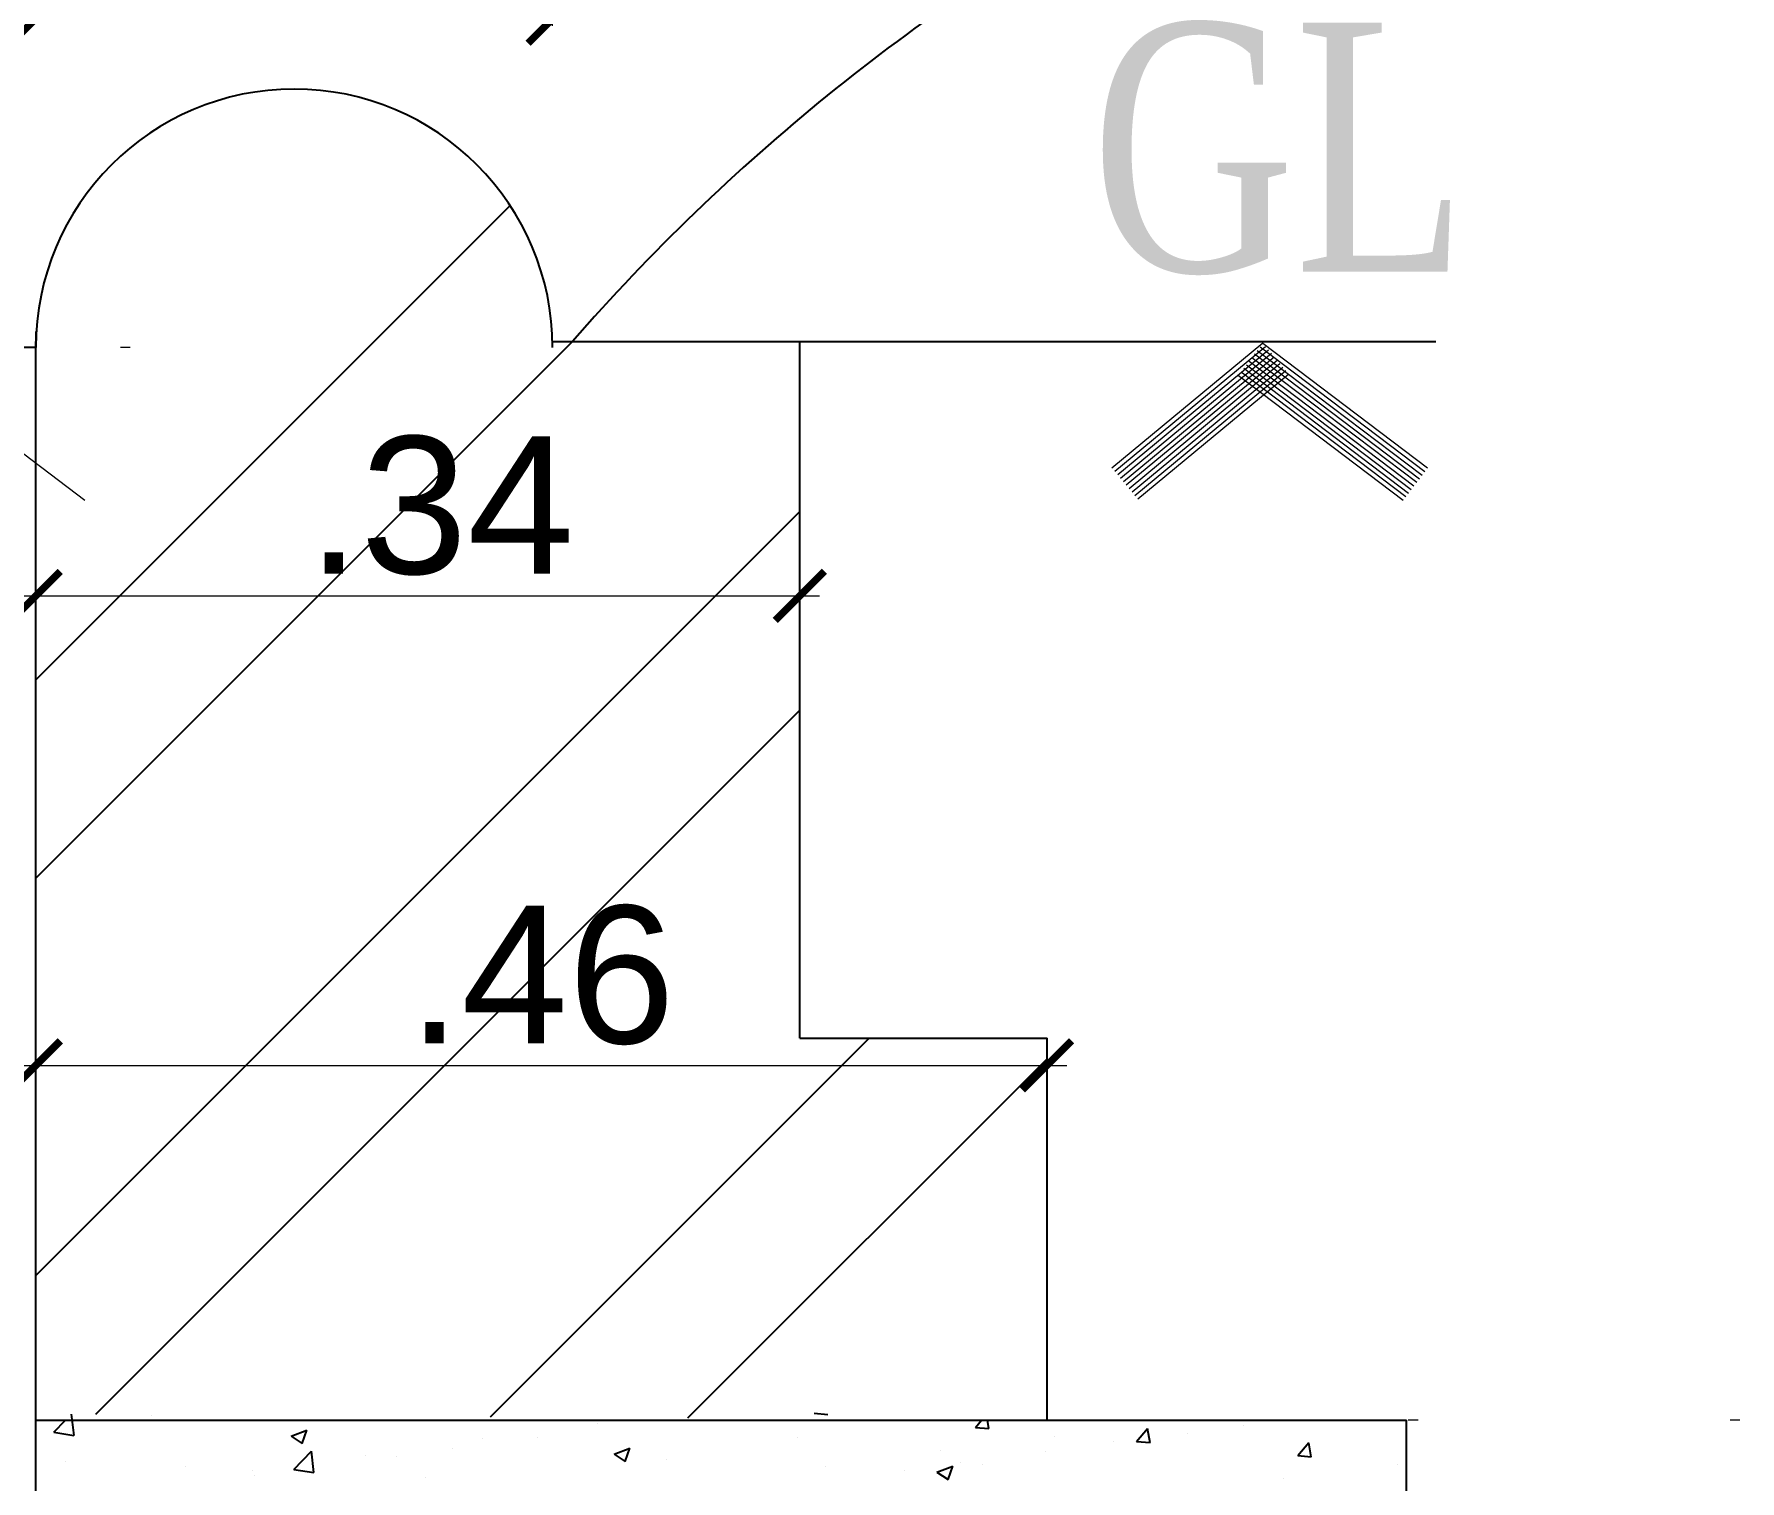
# Model space of a CAD drawing. Header units: metres. Extents: x -1744 to -758, y -4183 to -3914.
# Drawn here: x -1461.98 to -1444.62, y -3977.98 to -3963.25 of the extents above; entities that cross this region are included whole.
import ezdxf

# ---------------------------------------------------------------- set-up
doc = ezdxf.new("R2010")
doc.units = ezdxf.units.M
doc.header["$PDMODE"] = 3
doc.linetypes.add('DOT', pattern=[6.35, 0, -6.35])
doc.layers.add('DIM', color=41, linetype='Continuous', lineweight=13)
for name, color, linetype in [('TEXT', 7, 'Continuous'), ('WALL', 7, 'Continuous'), ('WIN', 4, 'Continuous')]:
    doc.layers.add(name, color=color, linetype=linetype)
doc.styles.add('ROMANS', font='times.ttf')
doc.styles.get("Standard").update_dxf_attribs({"font": 'arial.ttf'})
doc.styles.add('STYLE1', font='arial.ttf')
doc.dimstyles.new('Site', dxfattribs={"dimtxt": 2, "dimasz": 6, "dimexe": 0.18, "dimexo": 0.0625, "dimgap": 2, "dimtad": 0, "dimdec": 1, "dimzin": 0, "dimdsep": 46, "dimtxsty": 'STYLE1', "dimblk": 'ARCHTICK', "dimcen": 0.09, "dimse1": 1, "dimse2": 1, "dimsd1": 1, "dimsd2": 1, "dimclrd": 70, "dimclrt": 141, "dimadec": 0, "dimazin": 0, "dimtm": 1e-09, "dimtfac": 1, "dimtdec": 1, "dimtix": 1, "dimtofl": 0, "dimtmove": 0, "dimatfit": 3, "dimldrblk": 'ARCHTICK', "dimfxl": 0, "dimtolj": 1, "dimtzin": 0, "dimarcsym": 0})

# ---------------------------------------------------------------- blocks, each defined once
blk = doc.blocks.new('_ArchTick')
at = {"color": 0, "linetype": 'ByBlock', "const_width": 0.15}
blk.add_lwpolyline([(-0.5, -0.5), (0.5, 0.5)], dxfattribs=at)
blk = doc.blocks.new('*D41')
at = {"layer": 'DEFPOINTS', "color": 0, "ltscale": 0.25}
for p in [(-505.7201, -5492.3268), (-508.0632, -5493.6421), (-506.5541, -5493.6421)]:
    blk.add_point(p, dxfattribs=at)
at = {"layer": 'DIM', "ltscale": 0.25}
blk.add_line((-508.0632, -5492.2268), (-508.0632, -5493.7421), dxfattribs=at)
at = {"layer": 'DIM', "linetype": 'DOT', "ltscale": 0.25}
for p, q in [((-505.7201, -5492.3268), (-508.1632, -5492.3268)), ((-506.5541, -5493.6421), (-508.1632, -5493.6421))]:
    blk.add_line(p, q, dxfattribs=at)
at = {"layer": 'DIM', "ltscale": 0.25, "xscale": 0.25, "yscale": 0.25, "zscale": 0.25}
for p, rotation in [((-508.0632, -5492.3268), 90), ((-508.0632, -5493.6421), 270)]:
    blk.add_blockref('_ArchTick', p, dxfattribs=dict(at, rotation=rotation))
at = {"layer": 'DIM', "color": 7, "ltscale": 0.25, "insert": (-508.5206, -5492.9844), "char_height": 0.7, "attachment_point": 5, "rotation": 90}
blk.add_mtext('\\A1;.075', dxfattribs=at)
blk = doc.blocks.new('*D42')
at = {"layer": 'DEFPOINTS', "color": 0, "ltscale": 0.25}
for p in [(-504.4048, -5491.9684), (-507.0354, -5493.6108), (-504.4048, -5493.6421)]:
    blk.add_point(p, dxfattribs=at)
at = {"layer": 'DIM', "linetype": 'DOT', "ltscale": 0.25}
for p, q in [((-507.0354, -5493.6108), (-507.0354, -5491.8684)), ((-504.4048, -5493.6421), (-504.4048, -5491.8684))]:
    blk.add_line(p, q, dxfattribs=at)
at = {"layer": 'DIM', "ltscale": 0.25}
blk.add_line((-507.1354, -5491.9684), (-504.3048, -5491.9684), dxfattribs=at)
at = {"layer": 'DIM', "ltscale": 0.25, "xscale": 0.25, "yscale": 0.25, "zscale": 0.25, "rotation": 180}
blk.add_blockref('_ArchTick', (-507.0354, -5491.9684), dxfattribs=at)
at = {"layer": 'DIM', "ltscale": 0.25, "xscale": 0.25, "yscale": 0.25, "zscale": 0.25}
blk.add_blockref('_ArchTick', (-504.4048, -5491.9684), dxfattribs=at)
at = {"layer": 'DIM', "color": 7, "ltscale": 0.25, "insert": (-505.8113, -5491.5107), "char_height": 0.7, "attachment_point": 5}
blk.add_mtext('\\A1;.23', dxfattribs=at)
blk = doc.blocks.new('*D43')
at = {"layer": 'DEFPOINTS', "color": 0, "ltscale": 0.25}
for p in [(-503.1467, -5494.9061), (-507.0354, -5495.6811), (-503.1467, -5495.6811)]:
    blk.add_point(p, dxfattribs=at)
at = {"layer": 'DIM', "linetype": 'DOT', "ltscale": 0.25}
for p, q in [((-507.0354, -5495.6811), (-507.0354, -5494.8061)), ((-503.1467, -5495.6811), (-503.1467, -5494.8061))]:
    blk.add_line(p, q, dxfattribs=at)
at = {"layer": 'DIM', "ltscale": 0.25}
blk.add_line((-507.1354, -5494.9061), (-503.0467, -5494.9061), dxfattribs=at)
at = {"layer": 'DIM', "ltscale": 0.25, "xscale": 0.25, "yscale": 0.25, "zscale": 0.25, "rotation": 180}
blk.add_blockref('_ArchTick', (-507.0354, -5494.9061), dxfattribs=at)
at = {"layer": 'DIM', "ltscale": 0.25, "xscale": 0.25, "yscale": 0.25, "zscale": 0.25}
blk.add_blockref('_ArchTick', (-503.1467, -5494.9061), dxfattribs=at)
at = {"layer": 'DIM', "color": 7, "ltscale": 0.25, "insert": (-504.9748, -5494.4485), "char_height": 0.7, "attachment_point": 5}
blk.add_mtext('\\A1;.34', dxfattribs=at)
blk = doc.blocks.new('*D45')
at = {"layer": 'DEFPOINTS', "color": 0, "ltscale": 0.25}
for p in [(-501.8885, -5497.2952), (-507.0354, -5498.8534), (-501.8885, -5498.935)]:
    blk.add_point(p, dxfattribs=at)
at = {"layer": 'DIM', "linetype": 'DOT', "ltscale": 0.25}
for p, q in [((-507.0354, -5498.8534), (-507.0354, -5497.1952)), ((-501.8885, -5498.935), (-501.8885, -5497.1952))]:
    blk.add_line(p, q, dxfattribs=at)
at = {"layer": 'DIM', "ltscale": 0.25}
blk.add_line((-507.1354, -5497.2952), (-501.7885, -5497.2952), dxfattribs=at)
at = {"layer": 'DIM', "ltscale": 0.25, "xscale": 0.25, "yscale": 0.25, "zscale": 0.25, "rotation": 180}
blk.add_blockref('_ArchTick', (-507.0354, -5497.2952), dxfattribs=at)
at = {"layer": 'DIM', "ltscale": 0.25, "xscale": 0.25, "yscale": 0.25, "zscale": 0.25}
blk.add_blockref('_ArchTick', (-501.8885, -5497.2952), dxfattribs=at)
at = {"layer": 'DIM', "color": 7, "ltscale": 0.25, "insert": (-504.4618, -5496.8378), "char_height": 0.7, "attachment_point": 5}
blk.add_mtext('\\A1;.46', dxfattribs=at)
blk = doc.blocks.new('*D38')
at = {"layer": 'DEFPOINTS', "color": 0, "ltscale": 0.25}
for p in [(-498.3622, -5499.1008), (-508.0418, -5500.8164), (-498.3622, -5500.8164)]:
    blk.add_point(p, dxfattribs=at)
at = {"layer": 'DIM', "ltscale": 0.25}
blk.add_line((-508.0418, -5499.0008), (-508.0418, -5500.9164), dxfattribs=at)
at = {"layer": 'DIM', "linetype": 'DOT', "ltscale": 0.25}
for p, q in [((-498.3622, -5499.1008), (-508.1418, -5499.1008)), ((-498.3622, -5500.8164), (-508.1418, -5500.8164))]:
    blk.add_line(p, q, dxfattribs=at)
at = {"layer": 'DIM', "ltscale": 0.25, "xscale": 0.25, "yscale": 0.25, "zscale": 0.25}
for p, rotation in [((-508.0418, -5499.1008), 90), ((-508.0418, -5500.8164), 270)]:
    blk.add_blockref('_ArchTick', p, dxfattribs=dict(at, rotation=rotation))
at = {"layer": 'DIM', "color": 7, "ltscale": 0.25, "insert": (-508.4992, -5499.9779), "char_height": 0.7, "attachment_point": 5, "rotation": 90}
blk.add_mtext('\\A1;.15', dxfattribs=at)
blk = doc.blocks.new('A$C354D37F2')
at = {"color": 6}
blk.add_line((4.28, 11.8203), (-0.0855, 11.8203), dxfattribs=at)
at = {"color": 3}
blk.add_line((8.1687, 11.8516), (11.4064, 11.8516), dxfattribs=at)
at = {"layer": 'DIM', "color": 3, "linetype": 'Continuous'}
for p, q in [((10.5248, 11.8424), (9.7573, 11.2072)), ((10.5394, 11.8247), (9.7719, 11.1896)), ((10.554, 11.8071), (9.7865, 11.172)), ((10.511, 11.8241), (11.3498, 11.1892)), ((10.5248, 11.8424), (11.3637, 11.2074)), ((10.5686, 11.7895), (9.8011, 11.1544)), ((10.5831, 11.7719), (9.8156, 11.1367)), ((10.5977, 11.7542), (9.8302, 11.1191)), ((10.6123, 11.7366), (9.8448, 11.1015)), ((10.442, 11.7329), (11.2808, 11.098)), ((10.4558, 11.7512), (11.2946, 11.1162)), ((10.4696, 11.7694), (11.3084, 11.1345)), ((10.4834, 11.7876), (11.3222, 11.1527)), ((10.4972, 11.8059), (11.336, 11.1709)), ((3.6913, 11.6782), (4.5301, 11.0433)), ((10.6269, 11.719), (9.8594, 11.0839)), ((10.6415, 11.7014), (9.874, 11.0662)), ((10.6561, 11.6838), (9.8886, 11.0486)), ((10.4006, 11.6782), (11.2394, 11.0433)), ((10.4144, 11.6965), (11.2532, 11.0615)), ((10.4282, 11.7147), (11.267, 11.0797))]:
    blk.add_line(p, q, dxfattribs=at)
at = {"layer": 'TEXT', "color": 8, "linetype": 'Continuous'}
for p, q in [((4.28, 10.1301), (6.6937, 12.5438)), ((4.28, 9.1192), (7.0123, 11.8516)), ((4.28, 7.0973), (8.1687, 10.9861)), ((4.5857, 6.3921), (8.1687, 9.9751)), ((6.5949, 6.3794), (8.5214, 8.3059)), ((7.5995, 6.3731), (9.4268, 8.2004))]:
    blk.add_line(p, q, dxfattribs=at)
at = {"layer": 'WALL'}
for p, q in [((4.28, 8.3059), (4.28, 11.8516)), ((6.9106, 11.8516), (8.1687, 11.8516)), ((8.1687, 8.3059), (8.1687, 11.8516)), ((4.28, 2.9304), (4.28, 8.3059)), ((8.1687, 8.3059), (9.4268, 8.3059)), ((9.4268, 6.3616), (9.4268, 8.3059)), ((4.28, 6.3616), (9.4268, 6.3616)), ((9.4268, 6.3616), (11.2568, 6.3616)), ((11.2568, 4.646), (11.2568, 6.3616))]:
    blk.add_line(p, q, dxfattribs=at)
blk.add_arc((5.5953, 11.8203), 1.3153, 0, 180, dxfattribs=at)
at = {"layer": 'WIN', "linetype": 'Continuous'}
for p, q in [((4.3728, 6.3003), (4.4317, 6.3616)), ((4.4747, 6.2842), (4.4621, 6.3929)), ((4.8701, 6.3842), (4.8701, 6.3842)), ((7.1408, 6.3474), (7.1408, 6.3474)), ((8.2423, 6.3972), (8.3107, 6.3912)), ((9.0627, 6.3254), (9.093, 6.3616)), ((9.1312, 6.3191), (9.1234, 6.3616)), ((4.3728, 6.3003), (4.4746, 6.2845)), ((5.5795, 6.2811), (5.6596, 6.3118)), ((5.5795, 6.2811), (5.6364, 6.2427)), ((5.6366, 6.2424), (5.6598, 6.3115)), ((6.5536, 6.2669), (6.5536, 6.2669)), ((6.8358, 6.2726), (6.8358, 6.2726)), ((8.1579, 6.2743), (8.1579, 6.2743)), ((9.0627, 6.3254), (9.1311, 6.3194)), ((9.4636, 6.2794), (9.4636, 6.2794)), ((9.766, 6.2521), (9.766, 6.2521)), ((9.8831, 6.2536), (9.9382, 6.3194)), ((9.8831, 6.2536), (9.9514, 6.2477)), ((9.9516, 6.2474), (9.9384, 6.3191)), ((10.1409, 6.2963), (10.1409, 6.2963)), ((10.4272, 6.334), (10.4272, 6.334)), ((5.5935, 6.111), (5.6826, 6.2038)), ((5.6954, 6.0949), (5.6828, 6.2035)), ((5.9596, 6.1811), (5.9596, 6.1811)), ((6.1163, 6.1779), (6.1163, 6.1779)), ((6.4026, 6.2156), (6.4026, 6.2156)), ((7.2232, 6.1895), (7.3033, 6.2202)), ((7.2232, 6.1895), (7.2801, 6.1511)), ((7.2803, 6.1508), (7.3035, 6.2199)), ((8.8859, 6.2061), (8.8859, 6.2061)), ((9.4186, 6.2012), (9.4186, 6.2012)), ((10.7034, 6.1819), (10.7586, 6.2476)), ((10.7034, 6.1819), (10.7718, 6.1759)), ((10.772, 6.1756), (10.7587, 6.2473)), ((4.4315, 6.1498), (4.4315, 6.1498)), ((5.0421, 6.124), (5.0421, 6.124)), ((5.3819, 6.1079), (5.3819, 6.1079)), ((5.394, 6.0828), (5.394, 6.0828)), ((5.5935, 6.111), (5.6952, 6.0952)), ((5.6526, 6.0982), (5.6526, 6.0982)), ((7.4909, 6.1598), (7.4909, 6.1598)), ((8.2987, 6.1256), (8.2987, 6.1256)), ((8.6991, 6.1064), (8.6991, 6.1064)), ((8.8669, 6.0979), (8.947, 6.1286)), ((8.8669, 6.0979), (8.9238, 6.0595)), ((8.924, 6.0592), (8.9472, 6.1283)), ((8.9854, 6.1441), (8.9854, 6.1441)), ((9.099, 6.1377), (9.099, 6.1377)), ((11.2087, 6.1381), (11.2087, 6.1381)), ((6.2632, 6.0724), (6.2632, 6.0724)), ((10.631, 6.0649), (10.631, 6.0649))]:
    blk.add_line(p, q, dxfattribs=at)
blk.add_arc((14.88, 4.9965), 10.4352, 119.13275, 138.93468, dxfattribs=at)
at = {"layer": 'TEXT', "style": 'ROMANS', "width": 0.75}
blk.add_text('GL', height=1.26596, dxfattribs=at).set_placement((9.652, 12.2072))
at = {"layer": 'DIM', "ltscale": 0.25}
for base, p1, p2, text, picture, middle in [((6.9106, 13.494), (4.28, 11.8516), (6.9106, 11.8203), '.23', '*D42', (5.5041, 13.494)), ((8.1687, 10.5562), (4.28, 9.7812), (8.1687, 9.7812), '.34', '*D43', (6.3405, 10.5562)), ((9.4268, 8.1671), (4.28, 6.609), (9.4268, 6.5274), '.46', '*D45', (6.8535, 8.1671))]:
    dim = blk.add_linear_dim(base=base, p1=p1, p2=p2, text=text, dimstyle='Site', override={"dimtxt": 0.7, "dimgap": 0.1}, dxfattribs=at)
    dim.commit()
    dim.dimension.update_dxf_attribs({"geometry": picture, "text_midpoint": middle, "dimtype": 128, "insert": (511.3154, 5505.4624)})
for base, p1, p2, text, picture, middle in [((3.2522, 11.8203), (5.5953, 13.1356), (4.7612, 11.8203), '.075', '*D41', (3.2522, 12.4779)), ((3.2736, 4.646), (12.9531, 6.3616), (12.9531, 4.646), '.15', '*D38', (3.2736, 5.4844))]:
    dim = blk.add_linear_dim(base=base, p1=p1, p2=p2, angle=90, text=text, dimstyle='Site', override={"dimtxt": 0.7, "dimgap": 0.1}, dxfattribs=at)
    dim.commit()
    dim.dimension.update_dxf_attribs({"geometry": picture, "text_midpoint": middle, "dimtype": 128, "insert": (511.3154, 5505.4624)})
blk = doc.blocks.new('A$C1C9B1590')
at = {"layer": 'WALL', "xscale": 2, "yscale": 2, "zscale": 2}
blk.add_blockref('A$C354D37F2', (134.966, 192.879), dxfattribs=at)

msp = doc.modelspace()

# ---------------------------------------------------------------- block references
at = {"layer": 'WALL'}
msp.add_blockref('A$C1C9B1590', (-1605.48862, -4182.96317), dxfattribs=at)

doc.saveas('drawing.dxf')
